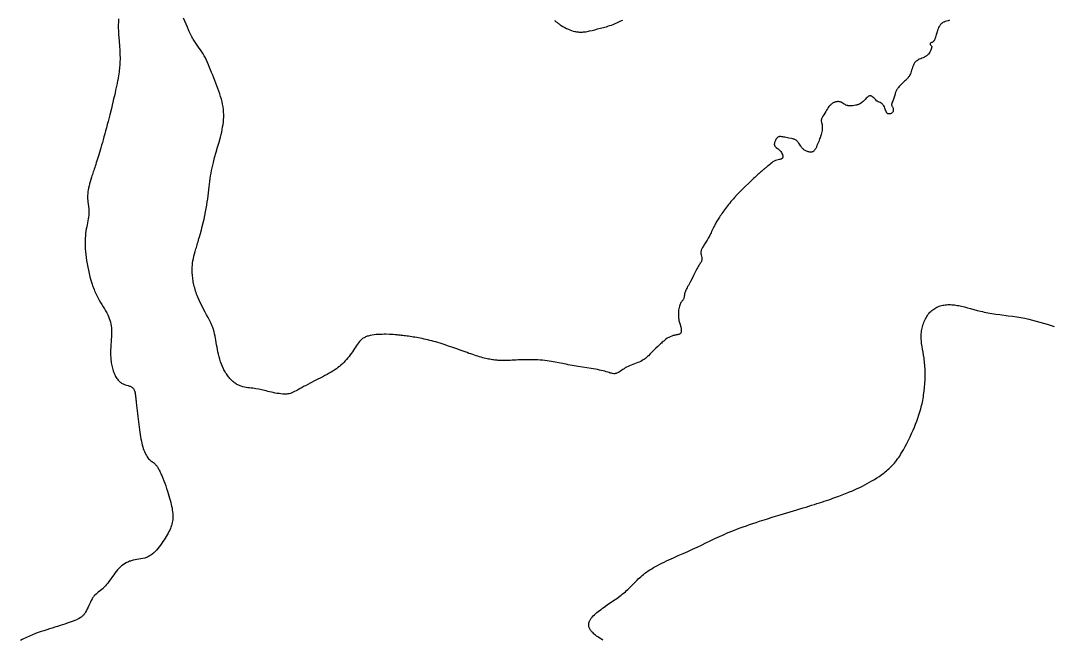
# Model space of a CAD drawing. Header units: millimetres. Extents: x -2658 to 4982, y -923 to 8636.
# Drawn here: x -2658 to 1313, y -923 to 1467 of the extents above; entities that cross this region are included whole.
import ezdxf

# ---------------------------------------------------------------- set-up
doc = ezdxf.new("R2010")
doc.units = ezdxf.units.MM
doc.layers.add('174', color=7, linetype='Continuous')

msp = doc.modelspace()

# ---------------------------------------------------------------- linework, layer by layer
at = {"layer": '174', "elevation": 174}
for points in [[(-2280.3, 1474), (-2280.8, 1466.6), (-2281.1, 1459.2), (-2281.3, 1451.6), (-2281.3, 1443.8), (-2281.2, 1436), (-2281, 1428), (-2280.6, 1419.9), (-2280.1, 1411.7), (-2279.5, 1403.4), (-2278.1, 1386.5), (-2276.7, 1369.2), (-2275.5, 1351.7), (-2275, 1342.8), (-2274.7, 1333.9), (-2274.5, 1324.8), (-2274.5, 1320.1), (-2274.6, 1315.2), (-2274.7, 1310.2), (-2274.9, 1305), (-2275.2, 1299.7), (-2275.7, 1294), (-2276.2, 1288.2), (-2276.8, 1282), (-2277.6, 1275.5), (-2278.5, 1268.6), (-2279.5, 1261.4), (-2280.7, 1253.8), (-2282.1, 1245.8), (-2283.6, 1237.3), (-2284.4, 1232.9), (-2285.3, 1228.4), (-2286.2, 1223.7), (-2287.2, 1218.9), (-2288.2, 1214), (-2289.2, 1208.9), (-2291.5, 1198.5), (-2293.9, 1187.6), (-2296.4, 1176.3), (-2299.1, 1164.6), (-2301.9, 1152.7), (-2304.8, 1140.6), (-2307.8, 1128.3), (-2314, 1103.4), (-2320.5, 1078.3), (-2323.7, 1066), (-2326.9, 1053.7), (-2330.2, 1041.6), (-2333.4, 1029.8), (-2336.5, 1018.3), (-2339.7, 1007.1), (-2342.7, 996.3), (-2345.7, 986), (-2348.5, 976.2), (-2351.3, 966.8), (-2354, 957.9), (-2356.6, 949.3), (-2359.1, 941.2), (-2361.5, 933.5), (-2363.8, 926.2), (-2366.1, 919.1), (-2368.2, 912.4), (-2370.3, 906), (-2372.3, 899.9), (-2374.2, 894.1), (-2376.1, 888.5), (-2377.9, 883.1), (-2379.6, 877.9), (-2381.2, 872.9), (-2382.8, 868), (-2384.3, 863.3), (-2387.1, 854.2), (-2389.7, 845.5), (-2392, 837.1), (-2394, 829.1), (-2395.7, 821.3), (-2397.1, 813.8), (-2398.3, 806.6), (-2399.1, 799.6), (-2399.6, 792.8), (-2399.8, 786.1), (-2399.6, 779.6), (-2399.1, 773.3), (-2398.5, 767), (-2397.6, 760.7), (-2396, 748.3), (-2395.2, 742.1), (-2394.7, 735.8), (-2394.4, 729.4), (-2394.5, 722.8), (-2395, 716.1), (-2395.9, 709.2), (-2397.1, 702.2), (-2398.5, 694.9), (-2400, 687.4), (-2401.6, 679.7), (-2403.2, 671.7), (-2404.8, 663.5), (-2406.2, 655), (-2407.4, 646.2), (-2408.3, 637.1), (-2408.9, 627.8), (-2409.2, 618.1), (-2409.2, 608.1), (-2409, 597.8), (-2408.4, 587.1), (-2407.6, 576.2), (-2406.5, 564.9), (-2405, 553.3), (-2403.3, 541.3), (-2401.3, 529), (-2399, 516.5), (-2396.5, 503.9), (-2393.6, 491.2), (-2390.4, 478.6), (-2387, 466.1), (-2383.2, 453.9), (-2379.1, 441.9), (-2377, 436.1), (-2374.8, 430.4), (-2372.5, 424.8), (-2370.1, 419.4), (-2367.7, 414.1), (-2365.2, 408.9), (-2360.2, 398.9), (-2355, 389.4), (-2349.8, 380.2), (-2344.6, 371.5), (-2339.6, 363.1), (-2334.7, 355.1), (-2330.2, 347.3), (-2326, 339.8), (-2322.2, 332.5), (-2318.9, 325.3), (-2316, 318.2), (-2313.6, 311.2), (-2311.5, 304.1), (-2309.9, 296.9), (-2308.6, 289.4), (-2307.7, 281.8), (-2307.4, 277.8), (-2307.2, 273.8), (-2307.1, 269.6), (-2307.1, 265.4), (-2307.2, 261), (-2307.3, 256.5), (-2307.8, 247.3), (-2308.5, 237.7), (-2309.2, 227.7), (-2310, 217.5), (-2310.6, 207), (-2311, 196.4), (-2311.2, 185.6), (-2310.9, 174.8), (-2310.6, 169.3), (-2310.2, 163.9), (-2309.7, 158.4), (-2309, 153), (-2308.2, 147.6), (-2307.3, 142.3), (-2306.2, 137), (-2305, 131.8), (-2303.7, 126.7), (-2302.3, 121.7), (-2300.8, 116.8), (-2299.2, 112.1), (-2297.4, 107.5), (-2295.6, 103.1), (-2293.6, 98.8), (-2291.5, 94.8), (-2289.3, 91), (-2287.1, 87.4), (-2284.7, 84), (-2282.3, 80.9), (-2279.7, 78.1), (-2277.1, 75.5), (-2274.4, 73.2), (-2271.6, 71.2), (-2268.7, 69.4), (-2265.9, 67.7), (-2263, 66.3), (-2260.1, 65), (-2254.3, 62.8), (-2248.7, 60.9), (-2243.2, 59.2), (-2238.1, 57.6), (-2235.8, 56.7), (-2233.5, 55.8), (-2231.4, 54.8), (-2229.4, 53.7), (-2227.5, 52.4), (-2225.9, 51), (-2224.4, 49.5), (-2223, 47.9), (-2221.8, 46.1), (-2220.7, 44.1), (-2219.7, 42), (-2218.8, 39.8), (-2218, 37.4), (-2217.3, 34.8), (-2216.7, 32.1), (-2216.1, 29.3), (-2215.6, 26.3), (-2215.1, 23.1), (-2214.7, 19.8), (-2214.3, 16.3), (-2213.9, 12.6), (-2213.5, 8.8), (-2213.1, 4.8), (-2212.7, 0.6), (-2212.2, -3.7), (-2211.8, -8.3), (-2211.3, -12.9), (-2210.8, -17.7), (-2209.7, -27.6), (-2208.5, -37.9), (-2207.3, -48.4), (-2206.1, -59.1), (-2203.5, -80.4), (-2202.1, -90.9), (-2200.8, -101), (-2199.5, -110.8), (-2198.1, -120.3), (-2196.8, -129.3), (-2195.3, -138), (-2193.9, -146.3), (-2192.3, -154.3), (-2190.7, -162), (-2188.9, -169.2), (-2187, -176.2), (-2184.9, -182.8), (-2182.7, -189.1), (-2180.4, -195), (-2177.9, -200.6), (-2175.3, -205.7), (-2172.7, -210.5), (-2169.9, -214.9), (-2167.1, -218.9), (-2164.2, -222.5), (-2161.3, -225.6), (-2158.3, -228.3), (-2155.3, -230.7), (-2152.3, -232.9), (-2149.2, -235.1), (-2146, -237.4), (-2142.8, -240), (-2141.1, -241.5), (-2139.5, -243.1), (-2137.8, -244.9), (-2136, -246.8), (-2134.3, -248.9), (-2132.5, -251.3), (-2130.7, -253.9), (-2128.9, -256.7), (-2127.1, -259.8), (-2125.2, -263.2), (-2123.3, -266.8), (-2121.3, -270.6), (-2119.4, -274.7), (-2117.5, -278.9), (-2115.5, -283.3), (-2113.6, -287.8), (-2109.7, -297.3), (-2105.8, -307.1), (-2102.1, -317.1), (-2098.5, -327.2), (-2095, -337.2), (-2091.8, -347), (-2088.8, -356.4), (-2086, -365.5), (-2083.4, -374.2), (-2081.1, -382.6), (-2079, -390.7), (-2077.1, -398.5), (-2075.5, -406), (-2074.1, -413.2), (-2072.9, -420.1), (-2072, -426.8), (-2071.3, -433.2), (-2070.9, -439.4), (-2070.7, -445.5), (-2070.9, -451.4), (-2071.3, -457.2), (-2072, -462.9), (-2073, -468.6), (-2074.3, -474.3), (-2076, -480), (-2078, -485.8), (-2080.4, -491.7), (-2083.1, -497.7), (-2086, -503.7), (-2089.3, -509.9), (-2092.9, -516.1), (-2096.6, -522.4), (-2100.7, -528.8), (-2104.9, -535.4), (-2109.3, -542), (-2113.9, -548.7), (-2118.7, -555.5), (-2123.7, -562.2), (-2129, -568.8), (-2134.4, -575.1), (-2140, -581.1), (-2143, -583.9), (-2146, -586.6), (-2149, -589.2), (-2152.1, -591.7), (-2155.3, -594), (-2158.5, -596.2), (-2161.9, -598.1), (-2165.3, -599.9), (-2168.7, -601.5), (-2172.2, -603), (-2175.8, -604.3), (-2179.4, -605.4), (-2186.8, -607.3), (-2194.3, -608.9), (-2209.3, -611.5), (-2216.7, -612.8), (-2224, -614.2), (-2231.2, -616), (-2234.6, -617), (-2238, -618.1), (-2241.3, -619.4), (-2244.6, -620.8), (-2247.8, -622.3), (-2250.9, -623.9), (-2257, -627.5), (-2262.8, -631.5), (-2268.4, -635.9), (-2273.9, -640.7), (-2279.2, -645.9), (-2284.3, -651.4), (-2289.3, -657.2), (-2294.2, -663.3), (-2298.9, -669.6), (-2303.6, -676.1), (-2312.9, -689.2), (-2317.4, -695.5), (-2321.9, -701.7), (-2326.5, -707.6), (-2331, -713.2), (-2335.6, -718.2), (-2337.9, -720.6), (-2340.2, -722.8), (-2344.8, -726.9), (-2349.4, -730.6), (-2358.5, -737.6), (-2362.9, -741.1), (-2367.1, -744.7), (-2371.2, -748.6), (-2375.2, -752.9), (-2377.1, -755.2), (-2378.9, -757.7), (-2380.6, -760.4), (-2382.3, -763.2), (-2385.6, -769.1), (-2388.8, -775.4), (-2394.8, -788.6), (-2397.7, -795.3), (-2400.8, -801.8), (-2403.9, -808), (-2407.1, -813.9), (-2408.8, -816.6), (-2410.5, -819.2), (-2412.3, -821.6), (-2414.2, -823.9), (-2416.1, -826), (-2418.1, -828.1), (-2420.2, -830), (-2422.3, -831.8), (-2426.9, -835.2), (-2431.8, -838.2), (-2437.1, -841), (-2442.8, -843.7), (-2449, -846.2), (-2452.3, -847.5), (-2455.7, -848.8), (-2459.2, -850.1), (-2462.9, -851.4), (-2466.7, -852.8), (-2470.7, -854.1), (-2478.9, -856.9), (-2487.5, -859.8), (-2496.6, -862.8), (-2506, -865.8), (-2515.8, -868.9), (-2525.8, -872.1), (-2536.1, -875.4), (-2546.5, -878.7), (-2557.2, -882), (-2567.9, -885.5), (-2578.8, -889.1), (-2589.9, -892.9), (-2601, -896.9), (-2612.2, -901.3), (-2623.6, -906), (-2635, -911.2), (-2646.5, -916.8), (-2652.2, -919.8), (-2658, -923)], [(924.3, 1467.8), (918.4, 1466.2), (912.9, 1464.7), (907.8, 1463.1), (905.4, 1462.2), (903.2, 1461.3), (901, 1460.3), (899, 1459.3), (897.1, 1458.1), (895.3, 1456.9), (893.5, 1455.6), (891.9, 1454.2), (890.4, 1452.8), (888.9, 1451.2), (887.6, 1449.5), (886.3, 1447.7), (885.1, 1445.8), (884, 1443.8), (881.9, 1439.5), (880, 1434.7), (878.2, 1429.5), (876.4, 1423.8), (873.1, 1411.9), (871.4, 1406.2), (870.6, 1403.6), (869.8, 1401), (869, 1398.7), (868.2, 1396.6), (867.4, 1394.6), (866.6, 1392.9), (865.7, 1391.3), (864.9, 1389.8), (864, 1388.5), (863, 1387.4), (862.1, 1386.3), (861.1, 1385.4), (858.9, 1384), (856.7, 1382.8), (854.6, 1381.9), (852.7, 1381), (851.1, 1380.1), (850, 1379), (849.3, 1377.8), (849.1, 1376.5), (849.4, 1375.2), (850.1, 1374), (851.2, 1372.9), (852.4, 1371.7), (853.7, 1370.4), (854.7, 1368.7), (855.1, 1367.7), (855.4, 1366.6), (855.5, 1365.4), (855.5, 1364), (855.3, 1362.5), (855, 1360.9), (854.6, 1359.3), (854.1, 1357.5), (853.4, 1355.6), (852.7, 1353.7), (850.8, 1349.7), (848.5, 1345.5), (845.8, 1341.3), (842.7, 1337.3), (841.1, 1335.4), (839.4, 1333.7), (837.5, 1332), (835.7, 1330.5), (833.7, 1329.2), (831.7, 1327.9), (827.4, 1325.7), (822.9, 1323.6), (818.1, 1321.7), (813, 1319.7), (807.8, 1317.5), (802.7, 1314.9), (800.2, 1313.5), (797.8, 1311.9), (795.6, 1310.1), (793.4, 1308.1), (791.4, 1305.9), (789.6, 1303.6), (788, 1301), (786.4, 1298.3), (785, 1295.5), (783.8, 1292.7), (781.6, 1286.8), (779.7, 1281.1), (778.1, 1275.6), (776.6, 1270.5), (775.1, 1265.7), (773.5, 1261.3), (771.6, 1257.1), (769.3, 1253.2), (768, 1251.3), (766.6, 1249.4), (764.9, 1247.4), (763.2, 1245.4), (761.2, 1243.3), (759, 1241.1), (756.6, 1238.7), (754, 1236.2), (751.2, 1233.5), (748.2, 1230.6), (742, 1224.6), (735.8, 1218.4), (732.8, 1215.3), (730, 1212.3), (727.4, 1209.3), (725.1, 1206.4), (723.1, 1203.7), (721.4, 1201.1), (719.9, 1198.6), (718.7, 1196.1), (717.6, 1193.8), (716.7, 1191.5), (715.2, 1187.3), (714, 1183.2), (711.8, 1175.5), (709.5, 1167.9), (708.1, 1164), (706.6, 1160.1), (705.1, 1156.2), (703.7, 1152.6), (703, 1151), (702.5, 1149.4), (702, 1148), (701.5, 1146.7), (701.2, 1145.6), (701, 1144.5), (700.8, 1142.7), (701, 1141.1), (701.5, 1139.5), (702.3, 1137.9), (703.3, 1136.1), (704.5, 1134.2), (705.6, 1132), (706.5, 1129.7), (707.2, 1127.2), (707.5, 1124.5), (707.5, 1121.8), (707.2, 1119.2), (706.5, 1116.7), (705.6, 1114.6), (704.3, 1112.7), (702.8, 1111.1), (701.1, 1109.7), (699.2, 1108.6), (697.2, 1107.8), (695, 1107.2), (692.9, 1106.9), (690.8, 1106.8), (688.8, 1107), (686.9, 1107.5), (685.2, 1108.3), (684.3, 1109), (683.6, 1109.7), (682.8, 1110.6), (682.1, 1111.6), (681.4, 1112.9), (680.7, 1114.3), (680, 1115.9), (679.3, 1117.6), (678, 1121.4), (676.6, 1125.5), (675, 1129.7), (673.3, 1133.8), (671.3, 1137.6), (669, 1141.1), (667.7, 1142.7), (666.4, 1144.2), (665, 1145.5), (663.4, 1146.8), (661.8, 1147.9), (660.1, 1148.9), (656.5, 1150.7), (649.1, 1153.8), (645.7, 1155.6), (644.1, 1156.7), (642.6, 1157.9), (639.8, 1160.6), (637.2, 1163.6), (634.7, 1166.6), (632, 1169.5), (629.1, 1172.1), (627.5, 1173.2), (626, 1174.1), (624.3, 1175), (622.7, 1175.7), (621.1, 1176.2), (619.5, 1176.5), (618, 1176.7), (616.5, 1176.6), (615.1, 1176.4), (613.7, 1175.9), (612.4, 1175.3), (611.1, 1174.4), (609.9, 1173.5), (608.6, 1172.4), (606.1, 1169.9), (603.4, 1167.1), (600.6, 1164.2), (597.5, 1161.2), (591.1, 1155.2), (587.7, 1152.3), (584.3, 1149.7), (580.8, 1147.2), (576.9, 1145), (574.8, 1144), (572.6, 1143), (570.3, 1142.2), (567.8, 1141.4), (565.1, 1140.7), (562.4, 1140.1), (556.6, 1139.2), (550.9, 1138.6), (545.3, 1138.2), (542.7, 1138.2), (540.2, 1138.2), (537.9, 1138.3), (535.7, 1138.4), (533.7, 1138.6), (531.7, 1139), (528.1, 1139.9), (524.6, 1141.2), (521.2, 1143), (517.9, 1145.1), (514.4, 1147.4), (510.8, 1149.6), (507.1, 1151.6), (505.1, 1152.4), (503, 1153.1), (500.9, 1153.6), (498.8, 1154), (496.6, 1154.3), (494.3, 1154.4), (492, 1154.3), (489.7, 1154.1), (487.4, 1153.7), (485, 1153.1), (482.6, 1152.4), (480.3, 1151.5), (477.9, 1150.4), (475.6, 1149.2), (473.2, 1147.9), (471, 1146.4), (468.8, 1144.8), (466.7, 1143.1), (464.7, 1141.3), (462.8, 1139.5), (461, 1137.5), (459.3, 1135.5), (456.2, 1131.2), (453.3, 1126.5), (450.3, 1121.5), (448.8, 1118.8), (447.1, 1116), (443.5, 1110.1), (439.8, 1104), (436.3, 1098), (434.7, 1095.2), (433.2, 1092.5), (432, 1090.1), (431, 1087.8), (430.2, 1085.8), (429.7, 1084.1), (429.4, 1082.5), (429.3, 1081.1), (429.3, 1079.8), (429.5, 1078.5), (430.2, 1076.1), (431, 1073.4), (431.9, 1070.3), (432.7, 1066.7), (433.3, 1062.6), (433.5, 1060.4), (433.7, 1058.2), (433.7, 1055.8), (433.6, 1053.3), (433.2, 1048.1), (432.5, 1042.7), (431.5, 1037.3), (430.4, 1032.2), (429.1, 1027.5), (427.8, 1023.1), (424.9, 1014.9), (423.3, 1010.6), (421.6, 1006), (419.7, 1000.9), (417.7, 995.6), (415.5, 990.1), (413.2, 984.6), (410.8, 979.2), (408.2, 974.1), (406.8, 971.7), (405.3, 969.4), (403.8, 967.4), (402.2, 965.5), (400.6, 963.8), (398.8, 962.4), (396.9, 961.3), (395, 960.5), (392.9, 959.9), (390.8, 959.6), (388.6, 959.5), (386.4, 959.6), (384.1, 959.9), (381.8, 960.4), (379.4, 961), (377.1, 961.7), (372.3, 963.6), (369.9, 964.7), (367.6, 965.9), (365.3, 967.3), (363, 968.9), (360.8, 970.7), (358.6, 972.6), (356.5, 974.7), (354.4, 977.1), (352.4, 979.7), (350.5, 982.4), (343.1, 993.9), (341.2, 996.6), (339.2, 999.2), (337.2, 1001.5), (335.1, 1003.6), (332.8, 1005.3), (330.5, 1006.8), (328.1, 1008), (325.6, 1009), (323, 1009.8), (320.5, 1010.5), (315.2, 1011.6), (304.6, 1013.6), (299.5, 1014.6), (294.5, 1015.7), (289.7, 1016.7), (285.3, 1017.6), (281.2, 1018.5), (277.4, 1019.2), (273.8, 1019.6), (270.5, 1019.6), (269, 1019.4), (267.5, 1019.1), (266.1, 1018.7), (264.8, 1018.2), (262.2, 1016.8), (259.9, 1015), (257.8, 1012.9), (256, 1010.5), (254.3, 1007.8), (252.9, 1005), (251.6, 1002.1), (250.5, 999.1), (249.6, 996.1), (248.9, 993.2), (248.6, 990.4), (248.6, 989), (248.8, 987.7), (249.1, 986.3), (249.6, 985), (250.3, 983.8), (251.1, 982.6), (252.1, 981.4), (253.3, 980.3), (255.8, 978), (261.2, 973.9), (263.8, 971.8), (266.2, 969.7), (268.6, 967.4), (270.9, 964.8), (273.3, 961.8), (275.7, 958.2), (277.9, 954.4), (279.9, 950.4), (280.6, 948.5), (281.3, 946.6), (281.7, 944.8), (281.9, 943.1), (281.9, 941.5), (281.7, 940.1), (281.3, 938.7), (280.7, 937.5), (279.8, 936.4), (278.8, 935.4), (277.5, 934.4), (276, 933.6), (274.4, 932.9), (272.5, 932.2), (270.5, 931.6), (268.3, 931), (263.5, 929.9), (258.5, 928.6), (253.3, 926.9), (250.7, 925.8), (248.2, 924.6), (245.7, 923.2), (243.3, 921.6), (238.5, 918.2), (233.9, 914.6), (229.4, 910.8), (224.9, 907.2), (222.6, 905.3), (220, 903.2), (218.6, 902.1), (217.1, 900.8), (215.5, 899.5), (213.8, 898), (211.9, 896.5), (209.9, 894.7), (207.7, 892.9), (205.3, 890.8), (202.7, 888.6), (199.9, 886.1), (196.9, 883.5), (193.6, 880.6), (190.1, 877.4), (186.4, 874.1), (182.3, 870.4), (178.1, 866.5), (173.6, 862.4), (168.9, 858.2), (164.1, 853.7), (159.1, 849), (154, 844.2), (148.8, 839.2), (138.1, 828.9), (127.3, 818.3), (116.5, 807.3), (105.9, 796.3), (95.6, 785.2), (90.7, 779.7), (85.9, 774.2), (81.3, 768.8), (76.8, 763.4), (72.5, 758.1), (68.3, 752.9), (64.3, 747.7), (60.4, 742.6), (56.7, 737.6), (53.1, 732.6), (49.6, 727.8), (46.3, 723), (43.1, 718.4), (40.1, 713.8), (37.2, 709.4), (34.5, 705.1), (31.9, 700.9), (29.4, 696.8), (27.1, 692.9), (24.9, 689.1), (22.8, 685.4), (20.9, 681.9), (19.1, 678.5), (17.4, 675.3), (15.8, 672.2), (14.3, 669.2), (12.8, 666.3), (11.5, 663.5), (9, 658.2), (6.7, 653.2), (4.6, 648.5), (2.6, 644), (0.5, 639.7), (-1.6, 635.5), (-6.1, 627.4), (-10.9, 619.7), (-15.7, 612.3), (-20.3, 605.3), (-22.5, 601.9), (-24.5, 598.7), (-26.4, 595.5), (-28.1, 592.5), (-29.7, 589.6), (-31, 586.7), (-32.2, 583.8), (-33.1, 581), (-33.8, 578.2), (-34.3, 575.4), (-34.5, 572.6), (-34.5, 569.8), (-34.2, 566.9), (-33.7, 564.1), (-32.5, 558.4), (-31.3, 552.8), (-30.9, 550.2), (-30.7, 547.6), (-30.7, 545.1), (-31.1, 542.7), (-31.7, 540.4), (-32.7, 538.2), (-33.9, 535.9), (-35.3, 533.5), (-37, 530.9), (-38.8, 528.2), (-40.8, 525.2), (-42.9, 521.9), (-45.1, 518.2), (-47.5, 514.1), (-49.8, 509.6), (-52.3, 504.8), (-54.8, 499.7), (-57.4, 494.5), (-62.8, 483.5), (-68.5, 472.3), (-74.3, 461.4), (-77.2, 456.2), (-80.1, 451), (-82.9, 446), (-85.6, 441.2), (-88.1, 436.6), (-90.4, 432.2), (-92.5, 428), (-94.2, 424), (-95.6, 420.2), (-96.6, 416.7), (-97.4, 413.5), (-98, 410.4), (-98.4, 407.6), (-98.8, 404.9), (-99.1, 402.3), (-99.5, 399.9), (-100.1, 397.6), (-100.8, 395.4), (-101.8, 393.3), (-103.1, 391.2), (-104.5, 389.1), (-106.1, 386.9), (-107.8, 384.6), (-109.6, 382.1), (-111.3, 379.3), (-113.1, 376.3), (-114.7, 373), (-116.2, 369.3), (-117.6, 365.2), (-118.7, 360.6), (-119.7, 355.8), (-120.4, 350.8), (-121, 345.6), (-121.3, 340.3), (-121.5, 335), (-121.4, 329.7), (-121.2, 324.6), (-120.7, 319.7), (-120, 315), (-119.1, 310.5), (-118.1, 306.3), (-117, 302.3), (-115.9, 298.5), (-114.8, 294.8), (-113.7, 291.3), (-112.7, 288), (-111.9, 284.8), (-111.2, 281.7), (-110.7, 278.7), (-110.3, 275.9), (-110.2, 273.1), (-110.3, 270.6), (-110.5, 268.2), (-111, 266.1), (-111.6, 264.1), (-112.4, 262.3), (-113.4, 260.8), (-114.6, 259.6), (-116, 258.6), (-117.5, 257.8), (-119.2, 257.1), (-121.1, 256.6), (-123.1, 256.1), (-125.3, 255.7), (-127.6, 255.4), (-130, 254.9), (-132.6, 254.4), (-135.3, 253.8), (-138.1, 253.1), (-141, 252.3), (-146.9, 250.3), (-152.9, 247.9), (-158.8, 245), (-161.6, 243.4), (-164.3, 241.7), (-169.6, 238), (-172.3, 235.9), (-174.9, 233.8), (-177.7, 231.4), (-180.5, 228.9), (-183.4, 226.3), (-186.5, 223.5), (-189.8, 220.5), (-193.2, 217.4), (-196.9, 214.1), (-200.6, 210.7), (-208.2, 203.6), (-216, 196.2), (-223.4, 188.8), (-230.4, 181.5), (-237.2, 174.4), (-240.7, 171), (-244.3, 167.6), (-248.1, 164.4), (-252.2, 161.3), (-256.6, 158.4), (-261.4, 155.6), (-266.6, 152.9), (-272.3, 150.4), (-278.2, 148), (-284.4, 145.6), (-297, 140.9), (-303.3, 138.5), (-309.4, 136.1), (-315.3, 133.4), (-320.9, 130.6), (-326.2, 127.7), (-331, 124.6), (-335.6, 121.5), (-340, 118.4), (-344.1, 115.5), (-348, 112.8), (-351.9, 110.4), (-355.7, 108.3), (-359.4, 106.8), (-361.3, 106.2), (-363.2, 105.8), (-365.1, 105.5), (-367, 105.3), (-370.9, 105.4), (-375, 105.9), (-379.3, 106.8), (-383.9, 108), (-388.7, 109.5), (-393.8, 111.1), (-399.4, 112.8), (-405.3, 114.6), (-411.7, 116.3), (-418.6, 117.9), (-425.8, 119.5), (-433.4, 121), (-441.3, 122.5), (-449.4, 123.9), (-457.6, 125.3), (-491.2, 130.7), (-507.6, 133.3), (-523.6, 136), (-531.5, 137.3), (-539.2, 138.7), (-546.8, 140), (-554.2, 141.5), (-561.4, 142.9), (-568.5, 144.4), (-582.5, 147.3), (-596.6, 150.2), (-603.8, 151.6), (-611.3, 152.9), (-619.1, 154.1), (-627.3, 155.2), (-635.8, 156.2), (-644.9, 157), (-654.3, 157.7), (-663.9, 158.3), (-673.8, 158.7), (-683.7, 159), (-693.5, 159.2), (-703.3, 159.3), (-712.8, 159.2), (-722, 159), (-730.8, 158.7), (-739.2, 158.3), (-747.2, 157.9), (-754.9, 157.4), (-762.5, 156.9), (-769.9, 156.5), (-784.7, 155.8), (-792.2, 155.7), (-799.9, 155.8), (-807.8, 156), (-816.1, 156.5), (-820.4, 156.9), (-824.8, 157.3), (-829.3, 157.9), (-833.9, 158.5), (-838.6, 159.2), (-843.4, 160), (-848.4, 160.9), (-853.6, 161.9), (-858.9, 163), (-864.3, 164.2), (-869.9, 165.6), (-875.7, 167), (-881.7, 168.6), (-887.8, 170.4), (-894.2, 172.3), (-900.7, 174.3), (-907.5, 176.5), (-914.5, 178.8), (-921.6, 181.3), (-928.9, 183.8), (-936.4, 186.5), (-943.9, 189.2), (-959.5, 194.8), (-975.4, 200.6), (-991.6, 206.4), (-1007.9, 212.1), (-1024.2, 217.7), (-1040.4, 222.9), (-1048.5, 225.3), (-1056.4, 227.7), (-1064.3, 229.9), (-1072.1, 232), (-1079.8, 233.9), (-1087.4, 235.7), (-1094.9, 237.5), (-1102.3, 239.1), (-1109.5, 240.6), (-1116.6, 242), (-1123.6, 243.3), (-1130.4, 244.6), (-1137.1, 245.7), (-1143.6, 246.8), (-1149.9, 247.8), (-1156, 248.7), (-1162, 249.6), (-1167.7, 250.3), (-1173.3, 251.1), (-1178.6, 251.8), (-1183.8, 252.4), (-1188.7, 253), (-1193.3, 253.5), (-1197.8, 254), (-1202.1, 254.5), (-1206.3, 254.9), (-1210.2, 255.3), (-1214.1, 255.6), (-1221.5, 256.2), (-1228.5, 256.6), (-1235.4, 257), (-1249, 257.2), (-1256, 257.2), (-1263.3, 257.1), (-1271, 256.9), (-1278.8, 256.5), (-1286.8, 255.9), (-1294.7, 255.1), (-1302.5, 254), (-1310.1, 252.5), (-1313.8, 251.6), (-1317.4, 250.6), (-1320.9, 249.5), (-1324.3, 248.3), (-1327.6, 247), (-1330.7, 245.5), (-1333.6, 244), (-1336.4, 242.3), (-1339.1, 240.4), (-1341.6, 238.5), (-1344.1, 236.4), (-1346.4, 234.3), (-1350.7, 229.7), (-1354.8, 224.7), (-1358.6, 219.4), (-1362.4, 213.9), (-1366.1, 208.2), (-1369.8, 202.3), (-1373.7, 196.3), (-1377.8, 190.2), (-1382, 184.1), (-1386.5, 178), (-1391.2, 171.9), (-1396, 165.9), (-1401, 160), (-1406.2, 154.3), (-1411.5, 148.7), (-1416.9, 143.3), (-1422.5, 138.2), (-1428.3, 133.4), (-1434.2, 128.8), (-1440.4, 124.3), (-1446.8, 120), (-1453.5, 115.7), (-1460.6, 111.5), (-1468, 107.2), (-1475.9, 102.8), (-1484.3, 98.3), (-1488.6, 96), (-1493.1, 93.6), (-1502.4, 88.7), (-1512, 83.8), (-1521.7, 78.7), (-1541.2, 68.7), (-1550.6, 63.7), (-1559.7, 59), (-1564.1, 56.7), (-1568.3, 54.4), (-1572.3, 52.2), (-1576.2, 50.1), (-1579.9, 48.1), (-1583.4, 46.1), (-1586.8, 44.2), (-1590, 42.4), (-1593, 40.7), (-1595.9, 39.1), (-1601.5, 36.1), (-1606.8, 33.5), (-1611.9, 31.3), (-1617.1, 29.5), (-1622.3, 28.1), (-1625, 27.5), (-1627.8, 27.1), (-1630.7, 26.8), (-1633.7, 26.6), (-1636.8, 26.5), (-1640.1, 26.5), (-1643.4, 26.6), (-1646.8, 26.8), (-1653.9, 27.4), (-1661.2, 28.4), (-1668.7, 29.6), (-1676.2, 30.9), (-1683.6, 32.5), (-1691, 34), (-1698, 35.7), (-1704.8, 37.3), (-1711.2, 38.8), (-1717.3, 40.3), (-1723.1, 41.7), (-1728.8, 43), (-1739.8, 45.4), (-1750.9, 47.4), (-1756.6, 48.3), (-1762.5, 49), (-1768.6, 49.7), (-1774.8, 50.5), (-1781.2, 51.3), (-1787.7, 52.3), (-1794.3, 53.5), (-1800.9, 55.1), (-1807.5, 57), (-1810.7, 58.2), (-1814, 59.5), (-1817.3, 60.9), (-1820.5, 62.5), (-1823.8, 64.3), (-1826.9, 66.2), (-1830.1, 68.2), (-1833.2, 70.5), (-1836.3, 72.8), (-1839.4, 75.4), (-1842.4, 78), (-1845.3, 80.8), (-1848.2, 83.8), (-1851.1, 86.9), (-1853.9, 90.1), (-1856.6, 93.4), (-1859.3, 96.9), (-1861.8, 100.5), (-1864.4, 104.2), (-1866.8, 108), (-1869.2, 111.9), (-1871.5, 116), (-1873.7, 120.1), (-1875.8, 124.3), (-1879.7, 133.1), (-1883.3, 142.2), (-1886.6, 151.5), (-1889.5, 160.9), (-1892.2, 170.5), (-1894.6, 180.1), (-1896.8, 189.6), (-1898.7, 199), (-1900.5, 208.1), (-1902.1, 217), (-1903.5, 225.6), (-1904.9, 234), (-1906.4, 242.2), (-1907.9, 250.3), (-1909.7, 258.5), (-1911.8, 266.7), (-1914.3, 275.1), (-1915.7, 279.4), (-1917.2, 283.7), (-1918.9, 288.1), (-1920.7, 292.6), (-1922.7, 297.3), (-1924.9, 302), (-1927.2, 306.8), (-1929.7, 311.7), (-1932.2, 316.8), (-1934.9, 321.9), (-1940.6, 332.4), (-1946.4, 343.1), (-1952.4, 354.2), (-1958.4, 365.5), (-1964.2, 376.9), (-1969.7, 388.6), (-1974.8, 400.3), (-1977.1, 406.2), (-1979.3, 412.1), (-1981.4, 418), (-1983.3, 424), (-1985, 429.9), (-1986.7, 435.8), (-1988.2, 441.6), (-1989.5, 447.5), (-1990.8, 453.3), (-1991.9, 459), (-1992.8, 464.8), (-1993.7, 470.4), (-1994.4, 476), (-1995, 481.5), (-1995.5, 487), (-1995.8, 492.3), (-1996, 497.6), (-1996.2, 502.7), (-1996.2, 507.8), (-1996.1, 512.7), (-1995.8, 517.6), (-1995.5, 522.3), (-1994.6, 531.5), (-1993.2, 540.4), (-1991.5, 549.3), (-1989.5, 558.2), (-1987.2, 567.3), (-1984.5, 576.7), (-1983.1, 581.6), (-1981.7, 586.6), (-1980.2, 591.7), (-1978.6, 597), (-1977, 602.5), (-1975.3, 608.2), (-1973.6, 614.1), (-1971.8, 620.1), (-1970.1, 626.3), (-1968.3, 632.7), (-1964.7, 645.9), (-1961, 659.4), (-1957.5, 673.3), (-1954, 687.2), (-1950.7, 701.3), (-1947.6, 715.2), (-1944.8, 728.8), (-1943.5, 735.5), (-1942.3, 742.1), (-1940.1, 755), (-1938.2, 767.5), (-1936.5, 779.7), (-1935, 791.5), (-1933.6, 803), (-1932.3, 814.3), (-1931, 825.3), (-1929.7, 836.2), (-1928.3, 846.9), (-1926.8, 857.5), (-1925.1, 868), (-1923.3, 878.4), (-1921.4, 888.7), (-1919.3, 898.9), (-1917.1, 909), (-1914.7, 919.1), (-1909.7, 939.1), (-1904.3, 959), (-1898.5, 978.7), (-1892.8, 998.3), (-1887.4, 1017.8), (-1884.9, 1027.5), (-1882.6, 1037.2), (-1880.6, 1046.8), (-1878.8, 1056.5), (-1877.3, 1066.1), (-1876.1, 1075.7), (-1875.2, 1085.3), (-1874.8, 1095), (-1874.7, 1104.6), (-1875, 1114.4), (-1875.8, 1124.1), (-1877, 1134), (-1877.8, 1138.9), (-1878.8, 1143.9), (-1881, 1153.9), (-1883.7, 1164), (-1886.7, 1174.2), (-1890, 1184.4), (-1893.6, 1194.6), (-1897.4, 1204.9), (-1901.3, 1215.2), (-1909.3, 1235.8), (-1917.3, 1256.3), (-1921.2, 1266.5), (-1925.1, 1276.5), (-1929, 1286.3), (-1933, 1295.9), (-1937.1, 1305.3), (-1941.2, 1314.3), (-1945.5, 1322.9), (-1949.9, 1331.1), (-1954.5, 1338.9), (-1959.2, 1346.4), (-1964, 1353.6), (-1969, 1360.7), (-1974, 1367.9), (-1979.1, 1375.3), (-1984.3, 1383), (-1986.8, 1387), (-1989.4, 1391.2), (-1992, 1395.4), (-1994.6, 1399.9), (-1997.2, 1404.6), (-1999.8, 1409.4), (-2002.3, 1414.5), (-2004.9, 1419.7), (-2007.4, 1425.1), (-2010, 1430.6), (-2015, 1441.9), (-2020.1, 1453.5), (-2025, 1465.1), (-2030, 1476.5)], [(-599.2, 1466.8), (-597, 1465.3), (-594.8, 1463.7), (-590.3, 1460.2), (-588, 1458.3), (-585.5, 1456.4), (-582.8, 1454.4), (-579.9, 1452.4), (-576.7, 1450.3), (-573.4, 1448.2), (-566.4, 1444.1), (-559.3, 1440.1), (-552.3, 1436.4), (-548.9, 1434.8), (-545.7, 1433.3), (-542.5, 1431.9), (-539.5, 1430.6), (-533.5, 1428.3), (-527.5, 1426.5), (-521.3, 1424.9), (-518, 1424.3), (-514.6, 1423.7), (-511.1, 1423.2), (-507.4, 1422.9), (-503.6, 1422.6), (-499.7, 1422.5), (-495.6, 1422.4), (-491.4, 1422.6), (-487.1, 1422.9), (-482.7, 1423.3), (-478.1, 1423.9), (-473.4, 1424.7), (-468.6, 1425.6), (-463.7, 1426.7), (-453.7, 1429.1), (-443.3, 1431.7), (-432.7, 1434.4), (-421.9, 1437.1), (-416.4, 1438.5), (-410.7, 1440), (-404.9, 1441.6), (-398.9, 1443.3), (-392.8, 1445.2), (-386.4, 1447.4), (-379.7, 1449.7), (-372.8, 1452.3), (-365.5, 1455.2), (-358.1, 1458.3), (-350.5, 1461.6), (-342.8, 1465.2), (-335, 1468.8)], [(-412.2, -921.8), (-417.7, -918.5), (-422.9, -915.3), (-427.8, -912.2), (-432.4, -909.1), (-436.6, -906.1), (-440.5, -903.1), (-444.2, -900.1), (-447.5, -897.2), (-450.5, -894.4), (-453.3, -891.5), (-455.8, -888.8), (-458, -886), (-460, -883.3), (-461.7, -880.6), (-463.1, -878), (-464.3, -875.4), (-465.3, -872.8), (-466.1, -870.3), (-466.6, -867.8), (-467, -865.3), (-467.1, -862.9), (-467.1, -860.5), (-466.8, -858.1), (-466.4, -855.7), (-465.8, -853.4), (-465, -851), (-464.1, -848.7), (-463, -846.4), (-461.7, -844.2), (-460.4, -841.9), (-457.2, -837.5), (-453.6, -833.1), (-449.6, -828.7), (-445.2, -824.4), (-440.5, -820.1), (-435.6, -815.9), (-430.4, -811.6), (-425, -807.4), (-419.4, -803.2), (-413.7, -799), (-407.8, -794.8), (-395.8, -786.4), (-371.2, -769.5), (-359.1, -761.1), (-347.4, -752.6), (-341.7, -748.3), (-336.3, -744), (-331, -739.6), (-325.9, -735.3), (-321, -730.9), (-316.3, -726.5), (-307.2, -717.6), (-289.7, -699.7), (-280.7, -690.7), (-276.1, -686.2), (-271.3, -681.7), (-266.4, -677.3), (-261.2, -672.8), (-255.8, -668.4), (-250.2, -663.9), (-244.2, -659.5), (-237.9, -655.2), (-231.3, -650.8), (-224.3, -646.5), (-217, -642.2), (-209.3, -637.9), (-201.4, -633.6), (-193.2, -629.4), (-184.8, -625.2), (-176.1, -621), (-167.3, -616.8), (-158.4, -612.7), (-140.2, -604.4), (-121.7, -596.1), (-103.1, -587.9), (-84.7, -579.8), (-66.8, -571.6), (-58, -567.5), (-49.3, -563.4), (-32.2, -555.3), (-15.4, -547.1), (1.6, -538.9), (18.8, -530.7), (27.6, -526.6), (36.6, -522.4), (45.7, -518.3), (55.1, -514.2), (64.7, -510), (74.5, -505.8), (84.7, -501.7), (95.2, -497.5), (106.1, -493.3), (117.3, -489.1), (128.9, -484.8), (140.9, -480.6), (153.2, -476.4), (165.8, -472.1), (178.6, -467.9), (191.5, -463.7), (217.9, -455.3), (244.5, -447.1), (271.2, -439), (284.3, -435), (297.4, -431), (310.3, -427.2), (323, -423.4), (335.4, -419.6), (347.5, -416), (359.4, -412.4), (370.8, -408.9), (381.9, -405.4), (392.6, -402.1), (403, -398.8), (413, -395.6), (422.7, -392.5), (432.1, -389.4), (441.2, -386.4), (450, -383.5), (458.5, -380.6), (466.7, -377.8), (474.6, -375), (482.3, -372.3), (489.7, -369.6), (496.9, -367), (503.9, -364.4), (510.7, -361.8), (517.2, -359.3), (523.6, -356.8), (529.7, -354.4), (535.7, -351.9), (541.5, -349.5), (547.2, -347.1), (552.7, -344.8), (558.1, -342.4), (568.5, -337.7), (578.5, -332.9), (588.1, -328.2), (597.5, -323.3), (606.8, -318.3), (616, -313.2), (625.2, -307.9), (634.5, -302.4), (643.9, -296.6), (653.2, -290.4), (662.6, -283.9), (672, -277), (676.6, -273.3), (681.2, -269.6), (685.7, -265.7), (690.3, -261.6), (694.7, -257.4), (699.1, -253.1), (703.5, -248.5), (707.8, -243.9), (712, -239), (716.2, -234), (720.3, -228.8), (724.2, -223.4), (728.2, -217.8), (732, -212.1), (735.8, -206.3), (739.5, -200.4), (746.6, -188.3), (753.5, -175.8), (760.1, -163.2), (766.3, -150.5), (772.3, -137.8), (778, -125.3), (783.5, -113), (788.6, -100.9), (793.5, -89.1), (798.1, -77.4), (802.5, -65.7), (806.5, -53.9), (810.2, -42), (813.7, -29.7), (816.8, -17.2), (818.3, -10.7), (819.7, -4.2), (821, 2.5), (822.2, 9.4), (823.4, 16.3), (824.4, 23.4), (826.3, 37.8), (827.9, 52.5), (829.1, 67.3), (829.9, 82.1), (830.3, 96.8), (830.3, 111.3), (830.1, 118.4), (829.8, 125.4), (829.4, 132.3), (829, 139), (828.3, 145.7), (827.6, 152.1), (826.8, 158.5), (826, 164.6), (824.1, 176.7), (822.1, 188.3), (820.1, 199.6), (818.3, 210.7), (816.8, 221.6), (815.7, 232.3), (815.3, 237.7), (815.1, 243.1), (815.1, 248.4), (815.2, 253.8), (815.5, 259.3), (816.1, 264.7), (816.8, 270.1), (817.7, 275.5), (818.8, 280.9), (820.1, 286.3), (821.6, 291.5), (823.2, 296.8), (825, 301.9), (827, 306.9), (829.2, 311.8), (831.5, 316.6), (834, 321.3), (836.6, 325.8), (839.4, 330.1), (842.4, 334.3), (845.5, 338.2), (848.7, 342), (852.1, 345.5), (855.7, 348.8), (859.4, 351.8), (863.2, 354.7), (867.2, 357.3), (871.2, 359.6), (875.4, 361.7), (879.7, 363.7), (884.1, 365.4), (888.7, 366.9), (893.3, 368.1), (898, 369.2), (902.8, 370.1), (907.6, 370.8), (912.6, 371.3), (917.6, 371.6), (922.7, 371.7), (927.8, 371.7), (933, 371.4), (938.2, 371), (943.5, 370.5), (948.8, 369.7), (954.2, 368.8), (959.6, 367.8), (965.1, 366.7), (970.7, 365.4), (981.9, 362.6), (993.6, 359.5), (1005.5, 356.2), (1017.9, 352.8), (1030.8, 349.3), (1037.4, 347.7), (1044.2, 346), (1051, 344.5), (1058.1, 342.9), (1065.3, 341.5), (1072.6, 340.1), (1080, 338.8), (1087.6, 337.6), (1103.1, 335.3), (1118.9, 333.1), (1151, 328.8), (1167.1, 326.6), (1183.2, 324.3), (1199, 321.8), (1214.5, 318.9), (1229.6, 315.7), (1244.4, 312.3), (1258.8, 308.5), (1273, 304.5), (1287, 300.4), (1300.9, 296.1), (1328.4, 287.1)]]:
    msp.add_lwpolyline(points, dxfattribs=at)

doc.saveas('drawing.dxf')
